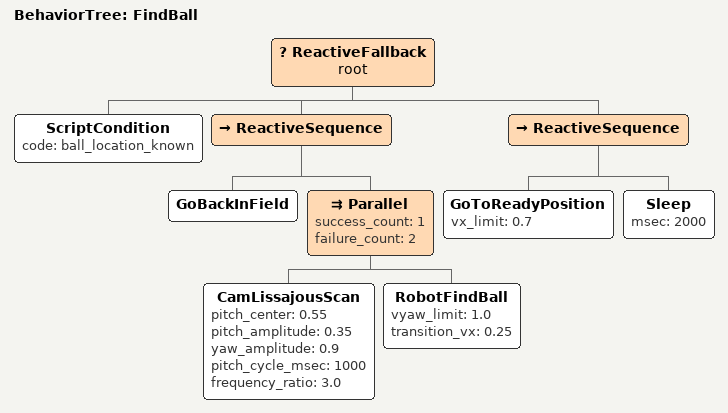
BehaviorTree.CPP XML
<!-- 主动找球(decision=='find'): 身体匀速转一圈 + 头部"竖快横慢"椭圆(李萨如)扫描, 保证转一圈一定扫到球 -->
<!-- 注意: 这是主动找球, 不替代/不影响扫场定位用的 CamScanField -->

<root BTCPP_format="4" >
   <BehaviorTree ID="FindBall">
      <ReactiveFallback name="root">
         <!-- 一旦完成定位立即退出找球 -->
         <ScriptCondition code="ball_location_known" />
         <ReactiveSequence>
            <GoBackInField />
            <!-- 头(竖向快扫覆盖远近) 与 身体(匀速转身覆盖各方位) 并行; RobotFindBall 找到球(SUCCESS)即结束本轮 -->
            <Parallel success_count="1" failure_count="2">
               <!-- pitch 1s 完整上下扫一遍, yaw 慢 3 倍(非 1:1); 与转身解耦, 修复"半圈只看下半椭圆、半圈只看上半"的问题 -->
               <CamLissajousScan pitch_center="0.55" pitch_amplitude="0.35" yaw_amplitude="0.9" pitch_cycle_msec="1000" frequency_ratio="3.0" />
               <!-- 转身 1.0rad/s: 每个方位在 ~90° 视场内停留约 1.57s > pitch 周期 1.0s, 停留期间必有一次完整竖扫 -> 不漏球. 想更快可同步缩短 pitch_cycle_msec -->
               <RobotFindBall vyaw_limit="1.0" transition_vx="0.25" />
            </Parallel>
         </ReactiveSequence>
         <!-- 转完仍没找到: 回到 ready 位等待片刻再重试 -->
         <ReactiveSequence>
            <GoToReadyPosition vx_limit="0.7" />
            <Sleep msec="2000" />
         </ReactiveSequence>
      </ReactiveFallback>
   </BehaviorTree>
</root>
